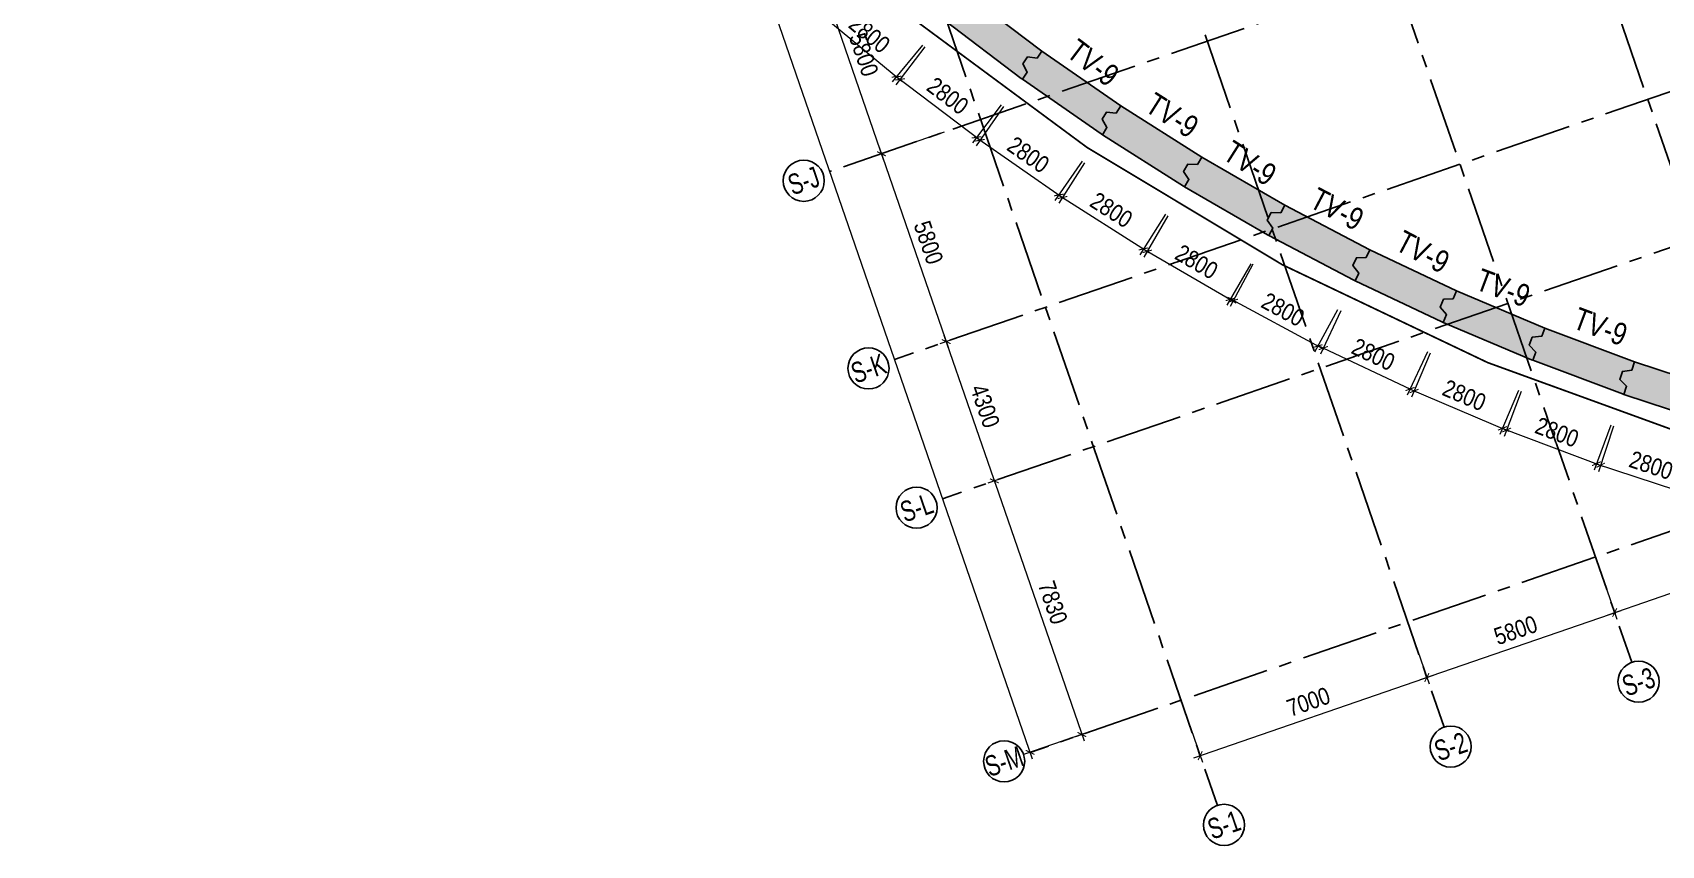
# Model space of a CAD drawing. Header units: millimetres. Extents: x -1534340 to 1713810, y -1348191 to 1114081.
# Drawn here: x 634975 to 682521, y -189907 to -166186 of the extents above; entities that cross this region are included whole.
import ezdxf
from ezdxf.enums import TextEntityAlignment as Align

# ---------------------------------------------------------------- set-up
doc = ezdxf.new("R2010")
doc.units = ezdxf.units.MM
doc.header["$LTSCALE"] = 100
doc.header["$PDMODE"] = 32
doc.header["$PDSIZE"] = 2.5
for name, pattern in [('CENTER2', [1.125, 0.75, -0.125, 0.125, -0.125]), ('DASHDOT', [1, 0.5, -0.25, 0, -0.25]), ('DASHED', [4.5, 3, -1.5])]:
    doc.linetypes.add(name, pattern=pattern)
for name, color, linetype in [('ccu11-Dim', 8, 'Continuous'), ('ccu11-Khuat', 9, 'DASHED'), ('ccu12-Hatch', 250, 'Continuous'), ('ccu12-Truc', 13, 'CENTER2'), ('KT-Dim', 8, 'Continuous'), ('Xref_ST_MBDV Cot vach 30.7.2022$0$Xref_ST_MBDV Cot vach 30.7.2022|Xref_ST_MBDV Cot vach 30.7.2022|Xref_ST_MBDV Cot vach 30.7.2022|Xref_ST_MBDV Cot vach 30.7.2022|A-CORE-OTLN', 2, 'Continuous'), ('Xref_ST_MBDV Cot vach 30.7.2022$0$Xref_ST_MBDV Cot vach 30.7.2022|Xref_ST_MBDV Cot vach 30.7.2022|Xref_ST_MBDV Cot vach 30.7.2022|Xref_ST_MBDV Cot vach 30.7.2022|ccu12-Thay', 7, 'Continuous'), ('Xref_ST_MBDV Cot vach 30.7.2022|Xref_ST_MBDV Cot vach 30.7.2022|Xref_ST_MBDV Cot vach 30.7.2022|Xref_ST_MBDV Cot vach 30.7.2022|A-GRID-SYM', 50, 'Continuous')]:
    doc.layers.add(name, color=color, linetype=linetype)
doc.layers.add('ccu12-Tencaukien', color=9, linetype='Continuous', lineweight=15)
doc.styles.add('Arial', font='arial.ttf', dxfattribs={"width": 0.7})
doc.styles.add('Arial Narrow', font='ARIALN.TTF')
doc.styles.add('HBA-Text', font='GOTHIC.TTF')
doc.dimstyles.new('ccu12-200', dxfattribs={"dimscale": 200, "dimtxt": 2.5, "dimasz": 1, "dimexe": 1, "dimexo": 2, "dimgap": 1, "dimtad": 1, "dimdec": 0, "dimrnd": 5, "dimdsep": 46, "dimtxsty": 'Arial Narrow', "dimblk": 'ARCHTICK', "dimcen": -1, "dimdle": 1, "dimclrd": 256, "dimclre": 256, "dimclrt": 3, "dimadec": 0, "dimazin": 2, "dimtfac": 0.1, "dimtdec": 0, "dimtmove": 0, "dimatfit": 1, "dimldrblk": 'ARCHTICK', "dimfxl": 1, "dimtvp": 0.833333, "dimtolj": 1, "dimtzin": 12, "dimarcsym": 0})

# ---------------------------------------------------------------- blocks, each defined once
blk = doc.blocks.new('_ARCHTICK')
at = {"color": 0, "linetype": 'ByBlock', "const_width": 0.15}
blk.add_lwpolyline([(-0.5, -0.5), (0.5, 0.5)], dxfattribs=at)
blk = doc.blocks.new('*D3501')
at = {"layer": 'ccu11-Dim', "lineweight": -2, "ltscale": 0.5, "transparency": 16777216}
for p, q in [((-95537, 12778), (-96335, 11630)), ((-96385, 11908), (-93757, 10082)), ((-93237, 11180), (-94035, 10032))]:
    blk.add_line(p, q, dxfattribs=at)
at = {"layer": 'Defpoints', "color": 0, "ltscale": 0.5, "transparency": 16777216}
for p in [(-95309, 13107), (-93009, 11509), (-93921, 10196)]:
    blk.add_point(p, dxfattribs=at)
at = {"layer": 'ccu11-Dim', "lineweight": -2, "ltscale": 0.5, "transparency": 16777216, "xscale": 200, "yscale": 200, "zscale": 200}
for p, rotation in [((-96221, 11794), 145.2114768991911), ((-93921, 10196), 325.2114768991911)]:
    blk.add_blockref('_ARCHTICK', p, dxfattribs=dict(at, rotation=rotation))
at = {"layer": 'ccu11-Dim', "color": 3, "ltscale": 0.5, "transparency": 16777216, "insert": (-94811, 11369), "char_height": 500, "attachment_point": 5, "rotation": 325.2115, "style": 'Arial Narrow', "bg_fill": 3, "box_fill_scale": 1.1, "bg_fill_color": 256, "bg_fill_true_color": 13158600, "bg_fill_transparency": 0}
blk.add_mtext('\\A1;2800', dxfattribs=at)
blk = doc.blocks.new('*D3502')
at = {"layer": 'ccu11-Dim', "lineweight": -2, "ltscale": 0.5, "transparency": 16777216}
for p, q in [((-97834, 14518), (-98673, 13411)), ((-98712, 13691), (-96161, 11758)), ((-95603, 12827), (-96442, 11720))]:
    blk.add_line(p, q, dxfattribs=at)
at = {"layer": 'Defpoints', "color": 0, "ltscale": 0.5, "transparency": 16777216}
for p in [(-97592, 14837), (-95361, 13145), (-96321, 11879)]:
    blk.add_point(p, dxfattribs=at)
at = {"layer": 'ccu11-Dim', "lineweight": -2, "ltscale": 0.5, "transparency": 16777216, "xscale": 200, "yscale": 200, "zscale": 200}
for p, rotation in [((-98552, 13571), 142.8389913235544), ((-96321, 11879), 322.8389913235544)]:
    blk.add_blockref('_ARCHTICK', p, dxfattribs=dict(at, rotation=rotation))
at = {"layer": 'ccu11-Dim', "color": 3, "ltscale": 0.5, "transparency": 16777216, "insert": (-97161, 13088), "char_height": 500, "attachment_point": 5, "rotation": 322.839, "style": 'Arial Narrow', "bg_fill": 3, "box_fill_scale": 1.1, "bg_fill_color": 256, "bg_fill_true_color": 13158600, "bg_fill_transparency": 0}
blk.add_mtext('\\A1;2800', dxfattribs=at)
blk = doc.blocks.new('*D3503')
at = {"layer": 'ccu11-Dim', "lineweight": -2, "ltscale": 0.5, "transparency": 16777216}
for p, q in [((-100057, 16351), (-100944, 15277)), ((-100971, 15559), (-98503, 13522)), ((-97898, 14569), (-98784, 13495))]:
    blk.add_line(p, q, dxfattribs=at)
at = {"layer": 'Defpoints', "color": 0, "ltscale": 0.5, "transparency": 16777216}
for p in [(-99803, 16660), (-97643, 14877), (-98657, 13649)]:
    blk.add_point(p, dxfattribs=at)
at = {"layer": 'ccu11-Dim', "lineweight": -2, "ltscale": 0.5, "transparency": 16777216, "xscale": 200, "yscale": 200, "zscale": 200}
for p, rotation in [((-100816, 15432), 140.4665265179107), ((-98657, 13649), 320.4665265179107)]:
    blk.add_blockref('_ARCHTICK', p, dxfattribs=dict(at, rotation=rotation))
at = {"layer": 'ccu11-Dim', "color": 3, "ltscale": 0.5, "transparency": 16777216, "insert": (-99447, 14892), "char_height": 500, "attachment_point": 5, "rotation": 320.4665, "style": 'Arial Narrow', "bg_fill": 3, "box_fill_scale": 1.1, "bg_fill_color": 256, "bg_fill_true_color": 13158600, "bg_fill_transparency": 0}
blk.add_mtext('\\A1;2800', dxfattribs=at)
blk = doc.blocks.new('*D3504')
at = {"layer": 'ccu11-Dim', "lineweight": -2, "ltscale": 0.5, "transparency": 16777216}
for p, q in [((-93170, 11135), (-93920, 9954)), ((-93981, 10230), (-91280, 8515)), ((-90806, 9634), (-91556, 8453))]:
    blk.add_line(p, q, dxfattribs=at)
at = {"layer": 'Defpoints', "color": 0, "ltscale": 0.5, "transparency": 16777216}
for p in [(-92955, 11472), (-90592, 9971), (-91449, 8622)]:
    blk.add_point(p, dxfattribs=at)
at = {"layer": 'ccu11-Dim', "lineweight": -2, "ltscale": 0.5, "transparency": 16777216, "xscale": 200, "yscale": 200, "zscale": 200}
for p, rotation in [((-93812, 10123), 147.5839824269375), ((-91449, 8622), 327.5839824269376)]:
    blk.add_blockref('_ARCHTICK', p, dxfattribs=dict(at, rotation=rotation))
at = {"layer": 'ccu11-Dim', "color": 3, "ltscale": 0.5, "transparency": 16777216, "insert": (-92386, 9757), "char_height": 500, "attachment_point": 5, "rotation": 327.584, "style": 'Arial Narrow', "bg_fill": 3, "box_fill_scale": 1.1, "bg_fill_color": 256, "bg_fill_true_color": 13158600, "bg_fill_transparency": 0}
blk.add_mtext('\\A1;2800', dxfattribs=at)
blk = doc.blocks.new('*D3505')
at = {"layer": 'ccu11-Dim', "lineweight": -2, "ltscale": 0.5, "transparency": 16777216}
for p, q in [((-90736, 9592), (-91438, 8379)), ((-91511, 8652), (-88740, 7050)), ((-88312, 8190), (-89014, 6977))]:
    blk.add_line(p, q, dxfattribs=at)
at = {"layer": 'Defpoints', "color": 0, "ltscale": 0.5, "transparency": 16777216}
for p in [(-90536, 9938), (-88112, 8537), (-88914, 7150)]:
    blk.add_point(p, dxfattribs=at)
at = {"layer": 'ccu11-Dim', "lineweight": -2, "ltscale": 0.5, "transparency": 16777216, "xscale": 200, "yscale": 200, "zscale": 200}
for p, rotation in [((-91337, 8552), 149.9565070912838), ((-88914, 7150), 329.9565070912839)]:
    blk.add_blockref('_ARCHTICK', p, dxfattribs=dict(at, rotation=rotation))
at = {"layer": 'ccu11-Dim', "color": 3, "ltscale": 0.5, "transparency": 16777216, "insert": (-89898, 8245), "char_height": 500, "attachment_point": 5, "rotation": 329.9565, "style": 'Arial Narrow', "bg_fill": 3, "box_fill_scale": 1.1, "bg_fill_color": 256, "bg_fill_true_color": 13158600, "bg_fill_transparency": 0}
blk.add_mtext('\\A1;2800', dxfattribs=at)
blk = doc.blocks.new('*D3506')
at = {"layer": 'ccu11-Dim', "lineweight": -2, "ltscale": 0.5, "transparency": 16777216}
for p, q in [((-88253, 8176), (-88919, 6940)), ((-89000, 7211), (-86184, 5693)), ((-85788, 6848), (-86455, 5612))]:
    blk.add_line(p, q, dxfattribs=at)
at = {"layer": 'Defpoints', "color": 0, "ltscale": 0.5, "transparency": 16777216}
for p in [(-88063, 8529), (-85599, 7200), (-86360, 5788)]:
    blk.add_point(p, dxfattribs=at)
at = {"layer": 'ccu11-Dim', "lineweight": -2, "ltscale": 0.5, "transparency": 16777216, "xscale": 200, "yscale": 200, "zscale": 200}
for p, rotation in [((-88824, 7116), 151.6660121254027), ((-86360, 5788), 331.6660121254027)]:
    blk.add_blockref('_ARCHTICK', p, dxfattribs=dict(at, rotation=rotation))
at = {"layer": 'ccu11-Dim', "color": 3, "ltscale": 0.5, "transparency": 16777216, "insert": (-87376, 6853), "char_height": 500, "attachment_point": 5, "rotation": 331.666, "style": 'Arial Narrow', "bg_fill": 3, "box_fill_scale": 1.1, "bg_fill_color": 256, "bg_fill_true_color": 13158600, "bg_fill_transparency": 0}
blk.add_mtext('\\A1;2800', dxfattribs=at)
blk = doc.blocks.new('*D3507')
at = {"layer": 'ccu11-Dim', "lineweight": -2, "ltscale": 0.5, "transparency": 16777216}
for p, q in [((-85688, 6813), (-86286, 5548)), ((-86382, 5815), (-83488, 4447)), ((-83157, 5617), (-83755, 4352))]:
    blk.add_line(p, q, dxfattribs=at)
at = {"layer": 'Defpoints', "color": 0, "ltscale": 0.5, "transparency": 16777216}
for p in [(-85517, 7175), (-82986, 5978), (-83669, 4533)]:
    blk.add_point(p, dxfattribs=at)
at = {"layer": 'ccu11-Dim', "lineweight": -2, "ltscale": 0.5, "transparency": 16777216, "xscale": 200, "yscale": 200, "zscale": 200}
for p, rotation in [((-86201, 5729), 154.701610531679), ((-83669, 4533), 334.701610531679)]:
    blk.add_blockref('_ARCHTICK', p, dxfattribs=dict(at, rotation=rotation))
at = {"layer": 'ccu11-Dim', "color": 3, "ltscale": 0.5, "transparency": 16777216, "insert": (-84740, 5542), "char_height": 500, "attachment_point": 5, "rotation": 334.7016, "style": 'Arial Narrow', "bg_fill": 3, "box_fill_scale": 1.1, "bg_fill_color": 256, "bg_fill_true_color": 13158600, "bg_fill_transparency": 0}
blk.add_mtext('\\A1;2800', dxfattribs=at)
blk = doc.blocks.new('*D3508')
at = {"layer": 'ccu11-Dim', "lineweight": -2, "ltscale": 0.5, "transparency": 16777216}
for p, q in [((-83083, 5582), (-83628, 4292)), ((-83735, 4554), (-80787, 3308)), ((-80504, 4492), (-81049, 3202))]:
    blk.add_line(p, q, dxfattribs=at)
at = {"layer": 'Defpoints', "color": 0, "ltscale": 0.5, "transparency": 16777216}
for p in [(-82927, 5951), (-80348, 4860), (-80972, 3386)]:
    blk.add_point(p, dxfattribs=at)
at = {"layer": 'ccu11-Dim', "lineweight": -2, "ltscale": 0.5, "transparency": 16777216, "xscale": 200, "yscale": 200, "zscale": 200}
for p, rotation in [((-83550, 4476), 157.0741876584985), ((-80972, 3386), 337.0741876584984)]:
    blk.add_blockref('_ARCHTICK', p, dxfattribs=dict(at, rotation=rotation))
at = {"layer": 'ccu11-Dim', "color": 3, "ltscale": 0.5, "transparency": 16777216, "insert": (-82084, 4350), "char_height": 500, "attachment_point": 5, "rotation": 337.0742, "style": 'Arial Narrow', "bg_fill": 3, "box_fill_scale": 1.1, "bg_fill_color": 256, "bg_fill_true_color": 13158600, "bg_fill_transparency": 0}
blk.add_mtext('\\A1;2800', dxfattribs=at)
blk = doc.blocks.new('*D3509')
at = {"layer": 'ccu11-Dim', "lineweight": -2, "ltscale": 0.5, "transparency": 16777216}
for p, q in [((-80428, 4461), (-80920, 3149)), ((-81037, 3407), (-78041, 2283)), ((-77807, 3478), (-78298, 2166))]:
    blk.add_line(p, q, dxfattribs=at)
at = {"layer": 'Defpoints', "color": 0, "ltscale": 0.5, "transparency": 16777216}
for p in [(-80288, 4835), (-77666, 3852), (-78228, 2354)]:
    blk.add_point(p, dxfattribs=at)
at = {"layer": 'ccu11-Dim', "lineweight": -2, "ltscale": 0.5, "transparency": 16777216, "xscale": 200, "yscale": 200, "zscale": 200}
for p, rotation in [((-80850, 3337), 159.4467806318305), ((-78228, 2354), 339.4467806318305)]:
    blk.add_blockref('_ARCHTICK', p, dxfattribs=dict(at, rotation=rotation))
at = {"layer": 'ccu11-Dim', "color": 3, "ltscale": 0.5, "transparency": 16777216, "insert": (-79379, 3271), "char_height": 500, "attachment_point": 5, "rotation": 339.4468, "style": 'Arial Narrow', "bg_fill": 3, "box_fill_scale": 1.1, "bg_fill_color": 256, "bg_fill_true_color": 13158600, "bg_fill_transparency": 0}
blk.add_mtext('\\A1;2800', dxfattribs=at)
blk = doc.blocks.new('*D3510')
at = {"layer": 'ccu11-Dim', "lineweight": -2, "ltscale": 0.5, "transparency": 16777216}
for p, q in [((-77730, 3450), (-78166, 2121)), ((-75069, 2576), (-75506, 1247)), ((-78294, 2373), (-75253, 1375))]:
    blk.add_line(p, q, dxfattribs=at)
at = {"layer": 'Defpoints', "color": 0, "ltscale": 0.5, "transparency": 16777216}
for p in [(-77605, 3830), (-74945, 2956), (-75443, 1437)]:
    blk.add_point(p, dxfattribs=at)
at = {"layer": 'ccu11-Dim', "lineweight": -2, "ltscale": 0.5, "transparency": 16777216, "xscale": 200, "yscale": 200, "zscale": 200}
for p, rotation in [((-78104, 2311), 161.8193886126714), ((-75443, 1437), 341.8193886126713)]:
    blk.add_blockref('_ARCHTICK', p, dxfattribs=dict(at, rotation=rotation))
at = {"layer": 'ccu11-Dim', "color": 3, "ltscale": 0.5, "transparency": 16777216, "insert": (-76631, 2307), "char_height": 500, "attachment_point": 5, "rotation": 341.8194, "style": 'Arial Narrow', "bg_fill": 3, "box_fill_scale": 1.1, "bg_fill_color": 256, "bg_fill_true_color": 13158600, "bg_fill_transparency": 0}
blk.add_mtext('\\A1;2800', dxfattribs=at)
blk = doc.blocks.new('GRID-SYM-flat-90')
at = {"layer": 'Xref_ST_MBDV Cot vach 30.7.2022|Xref_ST_MBDV Cot vach 30.7.2022|Xref_ST_MBDV Cot vach 30.7.2022|Xref_ST_MBDV Cot vach 30.7.2022|A-GRID-SYM'}
blk.add_circle((0, 0, 0), 900, dxfattribs=at)
at = {"layer": 'Xref_ST_MBDV Cot vach 30.7.2022|Xref_ST_MBDV Cot vach 30.7.2022|Xref_ST_MBDV Cot vach 30.7.2022|Xref_ST_MBDV Cot vach 30.7.2022|A-GRID-SYM', "style": 'HBA-Text'}
blk.add_attdef('GRID', text='', height=900, rotation=19.04714, dxfattribs=at).set_placement((0, 0, 0), align=Align.MIDDLE_CENTER)
blk = doc.blocks.new('GRID-SYM-flat-91')
at = {"layer": 'Xref_ST_MBDV Cot vach 30.7.2022|Xref_ST_MBDV Cot vach 30.7.2022|Xref_ST_MBDV Cot vach 30.7.2022|Xref_ST_MBDV Cot vach 30.7.2022|A-GRID-SYM'}
blk.add_circle((0, 0, 0), 900, dxfattribs=at)
at = {"layer": 'Xref_ST_MBDV Cot vach 30.7.2022|Xref_ST_MBDV Cot vach 30.7.2022|Xref_ST_MBDV Cot vach 30.7.2022|Xref_ST_MBDV Cot vach 30.7.2022|A-GRID-SYM', "style": 'HBA-Text'}
blk.add_attdef('GRID', text='', height=900, rotation=19.04714, dxfattribs=at).set_placement((0, 0, 0), align=Align.MIDDLE_CENTER)
blk = doc.blocks.new('GRID-SYM-flat-104')
at = {"layer": 'Xref_ST_MBDV Cot vach 30.7.2022|Xref_ST_MBDV Cot vach 30.7.2022|Xref_ST_MBDV Cot vach 30.7.2022|Xref_ST_MBDV Cot vach 30.7.2022|A-GRID-SYM'}
blk.add_circle((0, 0, 0), 900, dxfattribs=at)
at = {"layer": 'Xref_ST_MBDV Cot vach 30.7.2022|Xref_ST_MBDV Cot vach 30.7.2022|Xref_ST_MBDV Cot vach 30.7.2022|Xref_ST_MBDV Cot vach 30.7.2022|A-GRID-SYM', "style": 'HBA-Text'}
blk.add_attdef('GRID', text='', height=900, rotation=19.04714, dxfattribs=at).set_placement((0, 0, 0), align=Align.MIDDLE_CENTER)
blk = doc.blocks.new('*D1108')
at = {"layer": 'Defpoints', "color": 0, "transparency": 16777216}
for p in [(316470, -81582, 0), (318361, -87065, 0), (316152, -87827)]:
    blk.add_point(p, dxfattribs=at)
at = {"layer": 'KT-Dim', "lineweight": -2, "transparency": 16777216}
for p, q in [((316092, -81712), (314070, -82410)), ((314194, -82156), (316217, -88016)), ((317983, -87195), (315963, -87893))]:
    blk.add_line(p, q, dxfattribs=at)
at = {"layer": 'KT-Dim', "lineweight": -2, "transparency": 16777216, "xscale": 200, "yscale": 200, "zscale": 200}
for p, rotation in [((314259, -82345), 109.0471379636341), ((316152, -87827), 289.0471379636341)]:
    blk.add_blockref('_ARCHTICK', p, dxfattribs=dict(at, rotation=rotation))
at = {"layer": 'KT-Dim', "color": 3, "transparency": 16777216, "insert": (315636, -84937), "char_height": 500, "attachment_point": 5, "rotation": 289.0471, "style": 'Arial Narrow'}
blk.add_mtext('\\A1;5800', dxfattribs=at)
blk = doc.blocks.new('*D1109')
at = {"layer": 'Defpoints', "color": 0, "transparency": 16777216}
for p in [(306861, -58345, 0), (323836, -104143), (320491, -105298)]:
    blk.add_point(p, dxfattribs=at)
at = {"layer": 'KT-Dim', "lineweight": -2, "transparency": 16777216}
for p, q in [((306483, -58476), (304366, -59206)), ((304490, -58952), (320556, -105487)), ((323458, -104273), (320302, -105363))]:
    blk.add_line(p, q, dxfattribs=at)
at = {"layer": 'KT-Dim', "lineweight": -2, "transparency": 16777216, "xscale": 200, "yscale": 200, "zscale": 200}
for p, rotation in [((304555, -59141), 109.0471379636341), ((320491, -105298), 289.0471379636341)]:
    blk.add_blockref('_ARCHTICK', p, dxfattribs=dict(at, rotation=rotation))
at = {"layer": 'KT-Dim', "color": 3, "transparency": 16777216, "insert": (312954, -82071), "char_height": 500, "attachment_point": 5, "rotation": 289.0471, "style": 'Arial Narrow'}
blk.add_mtext('\\A1;48830', dxfattribs=at)
blk = doc.blocks.new('*D1110')
at = {"layer": 'Defpoints', "color": 0, "transparency": 16777216}
for p in [(318361, -87065, 0), (320256, -92546, 0), (318043, -93310)]:
    blk.add_point(p, dxfattribs=at)
at = {"layer": 'KT-Dim', "lineweight": -2, "transparency": 16777216}
for p, q in [((317983, -87195), (315961, -87893)), ((316085, -87639), (318108, -93500)), ((319877, -92677), (317854, -93376))]:
    blk.add_line(p, q, dxfattribs=at)
at = {"layer": 'KT-Dim', "lineweight": -2, "transparency": 16777216, "xscale": 200, "yscale": 200, "zscale": 200}
for p, rotation in [((316150, -87828), 109.0471379636341), ((318043, -93310), 289.0471379636341)]:
    blk.add_blockref('_ARCHTICK', p, dxfattribs=dict(at, rotation=rotation))
at = {"layer": 'KT-Dim', "color": 3, "transparency": 16777216, "insert": (317527, -90421), "char_height": 500, "attachment_point": 5, "rotation": 289.0471, "style": 'Arial Narrow'}
blk.add_mtext('\\A1;5800', dxfattribs=at)
blk = doc.blocks.new('*D1111')
at = {"layer": 'Defpoints', "color": 0, "transparency": 16777216}
for p in [(320256, -92546, 0), (321659, -96611, 0), (319448, -97374)]:
    blk.add_point(p, dxfattribs=at)
at = {"layer": 'KT-Dim', "lineweight": -2, "transparency": 16777216}
for p, q in [((319877, -92677), (317856, -93375)), ((317979, -93121), (319513, -97563)), ((321281, -96742), (319259, -97440))]:
    blk.add_line(p, q, dxfattribs=at)
at = {"layer": 'KT-Dim', "lineweight": -2, "transparency": 16777216, "xscale": 200, "yscale": 200, "zscale": 200}
for p, rotation in [((318045, -93310), 109.0471379636341), ((319448, -97374), 289.0471379636341)]:
    blk.add_blockref('_ARCHTICK', p, dxfattribs=dict(at, rotation=rotation))
at = {"layer": 'KT-Dim', "color": 3, "transparency": 16777216, "insert": (319177, -95193), "char_height": 500, "attachment_point": 5, "rotation": 289.0471, "style": 'Arial Narrow'}
blk.add_mtext('\\A1;4300', dxfattribs=at)
blk = doc.blocks.new('*D1112')
at = {"layer": 'Defpoints', "color": 0, "transparency": 16777216}
for p in [(321659, -96611, 0), (324214, -104012, 0), (322003, -104776)]:
    blk.add_point(p, dxfattribs=at)
at = {"layer": 'KT-Dim', "lineweight": -2, "transparency": 16777216}
for p, q in [((321281, -96742), (319259, -97440)), ((319383, -97185), (322069, -104965)), ((323836, -104143), (321814, -104841))]:
    blk.add_line(p, q, dxfattribs=at)
at = {"layer": 'KT-Dim', "lineweight": -2, "transparency": 16777216, "xscale": 200, "yscale": 200, "zscale": 200}
for p, rotation in [((319448, -97374), 109.0471379636341), ((322003, -104776), 289.0471379636341)]:
    blk.add_blockref('_ARCHTICK', p, dxfattribs=dict(at, rotation=rotation))
at = {"layer": 'KT-Dim', "color": 3, "transparency": 16777216, "insert": (321156, -100926), "char_height": 500, "attachment_point": 5, "rotation": 289.0471, "style": 'Arial Narrow'}
blk.add_mtext('\\A1;7830', dxfattribs=at)
blk = doc.blocks.new('GRID-SYM-flat-103')
at = {"layer": 'Xref_ST_MBDV Cot vach 30.7.2022|Xref_ST_MBDV Cot vach 30.7.2022|Xref_ST_MBDV Cot vach 30.7.2022|Xref_ST_MBDV Cot vach 30.7.2022|A-GRID-SYM'}
blk.add_circle((0, 0, 0), 900, dxfattribs=at)
at = {"layer": 'Xref_ST_MBDV Cot vach 30.7.2022|Xref_ST_MBDV Cot vach 30.7.2022|Xref_ST_MBDV Cot vach 30.7.2022|Xref_ST_MBDV Cot vach 30.7.2022|A-GRID-SYM', "style": 'HBA-Text'}
blk.add_attdef('GRID', text='', height=900, rotation=19.04714, dxfattribs=at).set_placement((0, 0, 0), align=Align.MIDDLE_CENTER)
blk = doc.blocks.new('*D1148')
at = {"layer": 'Defpoints', "color": 0, "transparency": 16777216}
for p in [(331515, -101492), (332074, -103111), (324898, -103776)]:
    blk.add_point(p, dxfattribs=at)
at = {"layer": 'KT-Dim', "lineweight": -2, "transparency": 16777216}
for p, q in [((331645, -101870), (332139, -103300)), ((325268, -105460), (332263, -103045)), ((325029, -104154), (325522, -105584))]:
    blk.add_line(p, q, dxfattribs=at)
at = {"layer": 'KT-Dim', "lineweight": -2, "transparency": 16777216, "xscale": 200, "yscale": 200, "zscale": 200}
for p, rotation in [((332074, -103111), 19.04713796363416), ((325457, -105395), 199.0471379636342)]:
    blk.add_blockref('_ARCHTICK', p, dxfattribs=dict(at, rotation=rotation))
at = {"layer": 'KT-Dim', "color": 3, "transparency": 16777216, "insert": (328617, -103823), "char_height": 500, "attachment_point": 5, "rotation": 19.0471, "style": 'Arial Narrow'}
blk.add_mtext('\\A1;7000', dxfattribs=at)
blk = doc.blocks.new('*D1149')
at = {"layer": 'Defpoints', "color": 0, "transparency": 16777216}
for p in [(336997, -99599), (337556, -101218), (331515, -101492)]:
    blk.add_point(p, dxfattribs=at)
at = {"layer": 'KT-Dim', "lineweight": -2, "transparency": 16777216}
for p, q in [((337128, -99977), (337621, -101407)), ((331885, -103176), (337745, -101153)), ((331645, -101870), (332139, -103300))]:
    blk.add_line(p, q, dxfattribs=at)
at = {"layer": 'KT-Dim', "lineweight": -2, "transparency": 16777216, "xscale": 200, "yscale": 200, "zscale": 200}
for p, rotation in [((337556, -101218), 19.04713796363416), ((332074, -103111), 199.0471379636342)]:
    blk.add_blockref('_ARCHTICK', p, dxfattribs=dict(at, rotation=rotation))
at = {"layer": 'KT-Dim', "color": 3, "transparency": 16777216, "insert": (334666, -101734), "char_height": 500, "attachment_point": 5, "rotation": 19.0471, "style": 'Arial Narrow'}
blk.add_mtext('\\A1;5800', dxfattribs=at)
blk = doc.blocks.new('*D1150')
at = {"layer": 'Defpoints', "color": 0, "transparency": 16777216}
for p in [(342480, -97706), (343039, -99325), (336997, -99599)]:
    blk.add_point(p, dxfattribs=at)
at = {"layer": 'KT-Dim', "lineweight": -2, "transparency": 16777216}
for p, q in [((342610, -98084), (343104, -99514)), ((337367, -101283), (343228, -99260)), ((337128, -99977), (337621, -101407))]:
    blk.add_line(p, q, dxfattribs=at)
at = {"layer": 'KT-Dim', "lineweight": -2, "transparency": 16777216, "xscale": 200, "yscale": 200, "zscale": 200}
for p, rotation in [((343039, -99325), 19.04713796363416), ((337556, -101218), 199.0471379636342)]:
    blk.add_blockref('_ARCHTICK', p, dxfattribs=dict(at, rotation=rotation))
at = {"layer": 'KT-Dim', "color": 3, "transparency": 16777216, "insert": (340149, -99841), "char_height": 500, "attachment_point": 5, "rotation": 19.0471, "style": 'Arial Narrow'}
blk.add_mtext('\\A1;5800', dxfattribs=at)
blk = doc.blocks.new('Grid-ST-flat-3')
at = {"layer": 'ccu12-Truc', "ltscale": 30}
for p, q in [((324450.3, -45484.5), (343539.5, -100776)), ((318967.8, -47377.3), (338057.1, -102668.8)), ((313485.4, -49270.1), (332574.6, -104561.6)), ((306868.6, -51554.5), (325957.9, -106846)), ((377787.3, -66547.8), (314639.5, -88349.4)), ((368131.1, -76017.5), (316532.3, -93831.9)), ((369534.4, -80082.1), (317935.6, -97896.5)), ((362499.4, -90794.4), (320490.9, -105297.8))]:
    blk.add_line(p, q, dxfattribs=at)
at = {"layer": 'KT-Dim'}
ref = blk.add_blockref('GRID-SYM-flat-91', (313885.7, -88617.3, 0), dxfattribs=dict(at, xscale=0.6666666666666666, yscale=0.6666666666666666, zscale=0.6666666666666666))
ref.add_attrib('GRID', 'S-J', dxfattribs={"layer": 'Xref_ST_MBDV Cot vach 30.7.2022|Xref_ST_MBDV Cot vach 30.7.2022|Xref_ST_MBDV Cot vach 30.7.2022|Xref_ST_MBDV Cot vach 30.7.2022|A-GRID-SYM', "height": 600, "rotation": 19, "style": 'HBA-Text', "width": 0.75}).set_placement((313885.7, -88617.3, 0), align=Align.MIDDLE_CENTER)
ref = blk.add_blockref('GRID-SYM-flat-90', (315776.1, -94093, 0), dxfattribs=dict(at, xscale=0.6666666666666666, yscale=0.6666666666666666, zscale=0.6666666666666666))
ref.add_attrib('GRID', 'S-K', dxfattribs={"layer": 'Xref_ST_MBDV Cot vach 30.7.2022|Xref_ST_MBDV Cot vach 30.7.2022|Xref_ST_MBDV Cot vach 30.7.2022|Xref_ST_MBDV Cot vach 30.7.2022|A-GRID-SYM', "height": 600, "rotation": 19, "style": 'HBA-Text', "width": 0.75}).set_placement((315776.1, -94093, 0), align=Align.MIDDLE_CENTER)
ref = blk.add_blockref('GRID-SYM-flat-104', (317179.4, -98157.6, 0), dxfattribs=dict(at, xscale=0.6666666666666666, yscale=0.6666666666666666, zscale=0.6666666666666666))
ref.add_attrib('GRID', 'S-L', dxfattribs={"layer": 'Xref_ST_MBDV Cot vach 30.7.2022|Xref_ST_MBDV Cot vach 30.7.2022|Xref_ST_MBDV Cot vach 30.7.2022|Xref_ST_MBDV Cot vach 30.7.2022|A-GRID-SYM', "height": 600, "rotation": 19, "style": 'HBA-Text', "width": 0.75}).set_placement((317179.4, -98157.6, 0), align=Align.MIDDLE_CENTER)
ref = blk.add_blockref('GRID-SYM-flat-103', (338252.9, -103235.9, 0), dxfattribs=dict(at, xscale=0.6666666666666666, yscale=0.6666666666666666, zscale=0.6666666666666666))
ref.add_attrib('GRID', 'S-3', dxfattribs={"layer": 'Xref_ST_MBDV Cot vach 30.7.2022|Xref_ST_MBDV Cot vach 30.7.2022|Xref_ST_MBDV Cot vach 30.7.2022|Xref_ST_MBDV Cot vach 30.7.2022|A-GRID-SYM', "height": 600, "rotation": 19, "style": 'HBA-Text', "width": 0.75}).set_placement((338252.9, -103235.9, 0), align=Align.MIDDLE_CENTER)
ref = blk.add_blockref('GRID-SYM-flat-103', (332770.4, -105128.7, 0), dxfattribs=dict(at, xscale=0.6666666666666666, yscale=0.6666666666666666, zscale=0.6666666666666666))
ref.add_attrib('GRID', 'S-2', dxfattribs={"layer": 'Xref_ST_MBDV Cot vach 30.7.2022|Xref_ST_MBDV Cot vach 30.7.2022|Xref_ST_MBDV Cot vach 30.7.2022|Xref_ST_MBDV Cot vach 30.7.2022|A-GRID-SYM', "height": 600, "rotation": 19.04714, "style": 'HBA-Text', "width": 0.75}).set_placement((332770.4, -105128.7, 0), align=Align.MIDDLE_CENTER)
ref = blk.add_blockref('GRID-SYM-flat-104', (319734.7, -105558.9, 0), dxfattribs=dict(at, xscale=0.6666666666666666, yscale=0.6666666666666666, zscale=0.6666666666666666))
ref.add_attrib('GRID', 'S-M', dxfattribs={"layer": 'Xref_ST_MBDV Cot vach 30.7.2022|Xref_ST_MBDV Cot vach 30.7.2022|Xref_ST_MBDV Cot vach 30.7.2022|Xref_ST_MBDV Cot vach 30.7.2022|A-GRID-SYM', "height": 600, "rotation": 19, "style": 'HBA-Text', "width": 0.75}).set_placement((319734.7, -105558.9, 0), align=Align.MIDDLE_CENTER)
ref = blk.add_blockref('GRID-SYM-flat-103', (326153.7, -107413.2, 0), dxfattribs=dict(at, xscale=0.6666666666666666, yscale=0.6666666666666666, zscale=0.6666666666666666))
ref.add_attrib('GRID', 'S-1', dxfattribs={"layer": 'Xref_ST_MBDV Cot vach 30.7.2022|Xref_ST_MBDV Cot vach 30.7.2022|Xref_ST_MBDV Cot vach 30.7.2022|Xref_ST_MBDV Cot vach 30.7.2022|A-GRID-SYM', "height": 600, "rotation": 19, "style": 'HBA-Text', "width": 0.75}).set_placement((326153.7, -107413.2, 0), align=Align.MIDDLE_CENTER)
for base, p1, p2, angle, picture, middle in [((320490.9, -105297.8, 0), (306860.8, -58345.3), (323836, -104142.9, 0), 109.04714, '*D1109', (312953.5, -82070.9, 0)), ((316151.9, -87827.3, 0), (316469.9, -81581.6), (318360.7, -87064.7), 109.04714, '*D1108', (315635.9, -84937.5, 0)), ((318042.7, -93310.5, 0), (318360.7, -87064.7), (320255.6, -92546.5), 109.04714, '*D1110', (317526.7, -90420.6, 0)), ((319448, -97374.3, 0), (320255.6, -92546.5), (321658.8, -96611), 109.04714, '*D1111', (319176.8, -95193.5, 0)), ((322003.3, -104775.6, 0), (321658.8, -96611), (324214.1, -104012.4), 109.04714, '*D1112', (321156, -100926.4, 0)), ((343038.6, -99325.1), (336997.3, -99599), (342479.7, -97706.2), 19.04714, '*D1150', (340148.8, -99841.1)), ((337556.2, -101217.9), (331514.8, -101491.8), (336997.3, -99599), 19.04714, '*D1149', (334666.4, -101733.9)), ((332073.7, -103110.7), (324898.1, -103776.2), (331514.8, -101491.8), 19.04714, '*D1148', (328616.8, -103822.6))]:
    dim = blk.add_linear_dim(base=base, p1=p1, p2=p2, angle=angle, dimstyle='ccu12-200', dxfattribs=at)
    dim.commit()
    dim.dimension.update_dxf_attribs({"geometry": picture, "text_midpoint": middle})
blk = doc.blocks.new('220830_DWall Plan')
at = {"layer": 'Xref_ST_MBDV Cot vach 30.7.2022$0$Xref_ST_MBDV Cot vach 30.7.2022|Xref_ST_MBDV Cot vach 30.7.2022|Xref_ST_MBDV Cot vach 30.7.2022|Xref_ST_MBDV Cot vach 30.7.2022|ccu12-Thay', "ltscale": 10}
for points in [[(-94982.8, 13575.8), (-94840.3, 13781), (-94974.3, 14026.4), (-94831.6, 14231.9), (-94554.8, 14191.9), (-94412.2, 14397.1)], [(-92648.8, 11955.3), (-92514.8, 12166.2), (-92659, 12405.9), (-92524.9, 12617.1), (-92246.6, 12588.6), (-92112.7, 12799.5)], [(-90249.7, 10432.9), (-90124.6, 10649.2), (-90278.5, 10882.7), (-90153.3, 11099.3), (-89874.1, 11082.3), (-89749, 11298.5)], [(-87789.6, 9011.1), (-87673.6, 9232.3), (-87837, 9459.3), (-87720.9, 9680.8), (-87441.2, 9675.4), (-87325.2, 9896.7)], [(-85272.8, 7692.3), (-85166, 7918.2), (-85338.7, 8138.2), (-85231.8, 8364.4), (-84952.2, 8370.5), (-84845.4, 8596.4)]]:
    blk.add_lwpolyline(points, dxfattribs=at)
at = {"layer": 'ccu12-Tencaukien', "color": 2, "style": 'Arial', "width": 0.8}
for rotation, p in [(322.83899, (-93113.3, 13795.1)), (327.58398, (-90783.4, 12247.9)), (327.58398, (-88512.4, 10851.2)), (332.32905, (-85949.3, 9498.9)), (332.32905, (-83443.6, 8250.5)), (339.44678, (-81062.1, 7182.2)), (339.44678, (-78224.1, 6051))]:
    blk.add_text('TV-9', height=650, rotation=rotation, dxfattribs=at).set_placement(p, align=Align.CENTER)
at = {"layer": 'ccu11-Dim', "ltscale": 0.5}
dim = blk.add_linear_dim(base=(-93921.3, 10196.2), p1=(-95308.8, 13106.5), p2=(-93009.3, 11509), angle=325.21148, dimstyle='ccu12-200', override={"dimzin": 0, "dimfxl": 150, "dimtfill": 1}, dxfattribs=at)
dim.commit()
dim.dimension.update_dxf_attribs({"geometry": '*D3501', "text_midpoint": (-94811.3, 11368.9)})
for base, p1, p2, angle, picture, middle in [((-96320.7, 11879.2), (-97592.4, 14836.8), (-95361, 13145.4), 322.83899, '*D3502', (-97161.4, 13087.7)), ((-91448.7, 8621.9), (-92955.4, 11472.5), (-90591.7, 9971.5), 327.58398, '*D3504', (-92386.5, 9756.8))]:
    dim = blk.add_linear_dim(base=base, p1=p1, p2=p2, angle=angle, dimstyle='ccu12-200', override={"dimzin": 0, "dimfxl": 150, "dimtfill": 1}, dxfattribs=at)
    dim.commit()
    dim.dimension.update_dxf_attribs({"geometry": picture, "text_midpoint": middle})
for base, p1, p2, angle, picture, middle in [((-98656.8, 13649.2), (-99802.6, 16659.7), (-97643.1, 14877.4), 320.46653, '*D3503', (-99446.7, 14891.5)), ((-88913.6, 7150.4), (-90535.7, 9938.4), (-88111.8, 8536.6), 329.95651, '*D3505', (-89897.5, 8245.4))]:
    dim = blk.add_linear_dim(base=base, p1=p1, p2=p2, angle=angle, dimstyle='ccu12-200', override={"dimzin": 0, "dimfxl": 150, "dimtfill": 1}, dxfattribs=at)
    dim.commit()
    dim.dimension.update_dxf_attribs({"geometry": picture, "text_midpoint": middle})
dim = blk.add_linear_dim(base=(-86359.9, 5787.7), p1=(-88062.9, 8528.5), p2=(-85598.6, 7199.7), angle=331.66601, dimstyle='ccu12-200', override={"dimzin": 0, "dimfxl": 150, "dimtfill": 1}, dxfattribs=at)
dim.commit()
dim.dimension.update_dxf_attribs({"geometry": '*D3506', "text_midpoint": (-87376, 6852.8)})
dim = blk.add_linear_dim(base=(-83669.2, 4532.6), p1=(-85517.4, 7174.8), p2=(-82985.9, 5978.3), angle=334.70161, dimstyle='ccu12-200', override={"dimzin": 0, "dimfxl": 150, "dimtfill": 1}, dxfattribs=at)
dim.commit()
dim.dimension.update_dxf_attribs({"geometry": '*D3507', "text_midpoint": (-84740.4, 5542.5)})
at = {"layer": 'Xref_ST_MBDV Cot vach 30.7.2022$0$Xref_ST_MBDV Cot vach 30.7.2022|Xref_ST_MBDV Cot vach 30.7.2022|Xref_ST_MBDV Cot vach 30.7.2022|Xref_ST_MBDV Cot vach 30.7.2022|ccu12-Thay', "ltscale": 10}
blk.add_lwpolyline([(-82703.5, 6478.9), (-82606.2, 6709), (-82787.9, 6921.6), (-82690.4, 7152), (-82411.3, 7169.8), (-82314, 7399.9)], dxfattribs=at)
at = {"layer": 'ccu11-Dim', "ltscale": 0.5}
dim = blk.add_linear_dim(base=(-80971.6, 3385.8), p1=(-82926.9, 5950.6), p2=(-80348.1, 4859.9), angle=337.07419, dimstyle='ccu12-200', override={"dimzin": 0, "dimfxl": 150, "dimtfill": 1}, dxfattribs=at)
dim.commit()
dim.dimension.update_dxf_attribs({"geometry": '*D3508', "text_midpoint": (-82083.6, 4350.5)})
at = {"layer": 'Xref_ST_MBDV Cot vach 30.7.2022$0$Xref_ST_MBDV Cot vach 30.7.2022|Xref_ST_MBDV Cot vach 30.7.2022|Xref_ST_MBDV Cot vach 30.7.2022|Xref_ST_MBDV Cot vach 30.7.2022|ccu12-Thay', "ltscale": 10}
blk.add_lwpolyline([(-80086.2, 5372.8), (-79998.5, 5606.8), (-80188.8, 5811.7), (-80101, 6045.9), (-79822.9, 6075.2), (-79735.1, 6309.2)], dxfattribs=at)
at = {"layer": 'ccu11-Dim', "ltscale": 0.5}
dim = blk.add_linear_dim(base=(-78227.9, 2353.6), p1=(-80287.8, 4835.1), p2=(-77666.1, 3852.1), angle=339.44678, dimstyle='ccu12-200', override={"dimzin": 0, "dimfxl": 150, "dimtfill": 1}, dxfattribs=at)
dim.commit()
dim.dimension.update_dxf_attribs({"geometry": '*D3509', "text_midpoint": (-79378.9, 3271.5)})
at = {"layer": 'Xref_ST_MBDV Cot vach 30.7.2022$0$Xref_ST_MBDV Cot vach 30.7.2022|Xref_ST_MBDV Cot vach 30.7.2022|Xref_ST_MBDV Cot vach 30.7.2022|Xref_ST_MBDV Cot vach 30.7.2022|ccu12-Thay', "ltscale": 10}
blk.add_lwpolyline([(-77425.4, 4376.1), (-77347.4, 4613.4), (-77546.1, 4810.3), (-77468, 5048), (-77191.3, 5088.8), (-77113.4, 5326.2)], dxfattribs=at)
at = {"layer": 'ccu11-Dim', "ltscale": 0.5}
dim = blk.add_linear_dim(base=(-75443.3, 1437.4), p1=(-77604.8, 3829.8), p2=(-74944.6, 2956.2), angle=341.81939, dimstyle='ccu12-200', override={"dimzin": 0, "dimfxl": 150, "dimtfill": 1}, dxfattribs=at)
dim.commit()
dim.dimension.update_dxf_attribs({"geometry": '*D3510', "text_midpoint": (-76631.4, 2306.8)})
at = {"layer": 'ccu12-Hatch', "ltscale": 0.5}
h = blk.add_hatch(dxfattribs=at)
h.set_pattern_fill('VATLIEU04', color=256, scale=50, pattern_type=2)
h.set_pattern_definition([(50, (-626373.33, 223416.3), (358.63009, -31.37607), [37.5, -412.5]), (355, (-626373.33, 223416.3), (-69.37567, 376.09607), [30, -330]), (100.4514, (-626343.45, 223413.7), (289.25469, 344.71977), [31.8701, -350.57106]), (46.1842, (-626373.33, 223516.3), (533.62052, -82.7595), [56.25, -618.75]), (96.6356, (-626328.87, 223509.4), (467.33135, 487.05894), [47.80514, -525.8565]), (351.1842, (-626373.33, 223516.3), (467.33097, 487.0593), [45, -495]), (21, (-626323.33, 223491.3), (298.45353, -201.30945), [37.5, -412.5]), (326, (-626323.33, 223491.3), (121.65767, 362.57502), [30, -330]), (71.4514, (-626298.46, 223474.54), (420.11131, 161.26525), [31.8701, -350.57106]), (37.5, (-626373.33, 223416.31), (6.079928, 166.446927), [0, -326, 0, -335, 0, -331.25]), (7.5, (-626373.33, 223416.31), (131.53477, 197.205856), [0, -191, 0, -318.5, 0, -126.25]), (327.5, (-626484.83, 223416.31), (266.911218, -11.277436), [0, -125, 0, -390, 0, -517.5]), (317.5, (-626534.83, 223416.31), (291.593085, 50.05249), [0, -162.5, 0, -259, 0, -367.5]), (45, (-626373.33, 223416.31), (-150.26019, 150.26019), []), (45, (-626373.33, 223477.56), (-150.26019, 150.26019), [])])
h.paths.add_polyline_path([(-122510.4, 58795.4), (-122033.7, 56036.3), (-122025.8, 55995.6), (-121435.2, 53258.6), (-121425.6, 53218.3), (-120722.3, 50508.1), (-120711, 50468.2), (-119896.1, 47789.5), (-119883.2, 47750.1), (-118958, 45107.4), (-118943.5, 45068.6), (-117909.8, 42466.4), (-117893.7, 42428.3), (-116753.1, 39871.1), (-116735.4, 39833.7), (-115489.9, 37325.9), (-115470.4, 37288.7), (-113949.2, 34524), (-113926.1, 34484.2), (-112465, 32095.7), (-112442.4, 32060.3), (-110882.3, 29735.2), (-110858.5, 29701.3), (-109203.6, 27442.8), (-109178.4, 27409.9), (-107431.4, 25221.8), (-107404.9, 25189.9), (-105568.8, 23076), (-105541, 23045.3), (-103618.9, 21009.2), (-103589.9, 20979.7), (-101585.2, 19024.9), (-101555, 18996.6), (-99471.1, 17126.5), (-99439.7, 17099.4), (-97280.2, 15317.2), (-97247.7, 15291.5), (-95016.3, 13600.1), (-94982.8, 13575.8), (-92683.3, 11978.3), (-92648.8, 11955.3), (-90285.1, 10454.4), (-90249.7, 10432.9), (-87825.9, 9031.1), (-87789.6, 9011.1), (-85309.8, 7710.8), (-85272.8, 7692.3), (-82741.3, 6495.8), (-82703.5, 6478.9), (-80124.7, 5388.2), (-80086.2, 5372.8), (-77464.5, 4389.8), (-77425.4, 4376.1), (-74765.2, 3502.4), (-74725.6, 3490.3), (-72031.5, 2727.6), (-71991.4, 2717.1), (-69268, 2066.5), (-69227.6, 2057.8), (-66479.6, 1520.5), (-66438.8, 1513.4), (-63670.9, 1090.4), (-63637.2, 1085.8), (-60856.6, 757.2), (-60844.4, 755.8), (-41353.3, -1307), (0, 0), (5993.1, 7667.3), (-23501.3, 144497.8), (-27624.7, 160190.9), (-41845.5, 164209.2), (-48082.3, 159482.1), (-71537, 141587.6), (-77499.2, 137277.8), (-78971.4, 133992.6), (-83075.5, 131026), (-86656.7, 130658.3), (-88925.9, 129018), (-91195.2, 127377.7), (-93464.4, 125737.4), (-93470.8, 125732.8), (-95729.2, 124077.6), (-95757.8, 124056), (-97965.7, 122333.9), (-98004.3, 122302.4), (-100138.8, 120490.2), (-100176.1, 120457.1), (-102233.4, 118557.8), (-102269.3, 118523.2), (-104245.9, 116540.1), (-104280.4, 116504.1), (-106173, 114440.6), (-106205.9, 114403.1), (-108011.2, 112262.8), (-108042.5, 112224.1), (-109757.4, 110010.7), (-109787.1, 109970.7), (-111408.7, 107688), (-111436.7, 107646.8), (-112962, 105298.7), (-112988.3, 105256.4), (-114414.8, 102847), (-114439.3, 102803.6), (-115764.6, 100337.1), (-115787.3, 100292.7), (-117009, 97773.3), (-117029.8, 97728.1), (-118145.9, 95160.1), (-118164.8, 95114), (-119173.3, 92501.9), (-119190.2, 92455.1), (-120089.4, 89803.4), (-120104.4, 89755.9), (-120892.7, 87069.1), (-120905.8, 87021), (-121581.8, 84303.9), (-121592.9, 84255.3), (-122155.5, 81512.4), (-122164.5, 81463.4), (-122612.8, 78699.5), (-122619.8, 78650.1), (-122952.9, 75870), (-122957.9, 75820.4), (-123175.3, 73028.9), (-123178.2, 72978.7), (-123278.4, 70180.4), (-123279.1, 70131.9), (-123266, 67331.9), (-123264.7, 67281.1), (-123132.9, 64484.2), (-123130.1, 64443.1), (-122883.3, 61654), (-122878.8, 61612.8), (-122516.6, 58836.3)])
h.paths.add_polyline_path([(-24474.2, 144265.3), (-28446.7, 159384), (-41638.3, 163111.5), (-47477, 158686.1), (-70940.7, 140784.7), (-76696.2, 136624.4), (-78168.4, 133339.2), (-82706.9, 130058.6), (-86288, 129690.9), (-88340.1, 128207.6), (-88223, 128045.5), (-90492.2, 126405.2), (-92761.4, 124764.9), (-95019.8, 123109.7), (-97227.7, 121387.7), (-99362.1, 119575.4), (-101419.4, 117676.1), (-103396, 115692.9), (-105288.6, 113629.4), (-107093.9, 111489.1), (-108808.8, 109275.7), (-110430.4, 106993.1), (-111955.7, 104645), (-113382.2, 102235.7), (-114707.5, 99769.1), (-115929.2, 97249.7), (-117045.3, 94681.8), (-118053.8, 92069.7), (-118953, 89418), (-119741.3, 86731.3), (-120417.3, 84014.1), (-120980, 81271.2), (-121428.3, 78507.4), (-121761.5, 75727.3), (-121978.9, 72935.7), (-122079.1, 70137.5), (-122066, 67337.5), (-121934.3, 64540.6), (-122134, 64531.2), (-121887.2, 61742.1), (-121525, 58965.6), (-121048.3, 56206.5), (-120457.7, 53469.5), (-119754.3, 50759.3), (-118939.4, 48080.5), (-118014.2, 45437.8), (-116980.4, 42835.6), (-115839.8, 40278.5), (-114594.3, 37770.7), (-113073.1, 35006), (-111612, 32617.5), (-110051.9, 30292.4), (-108396.9, 28033.8), (-106649.9, 25845.7), (-104813.8, 23731.8), (-102891.7, 21695.7), (-100887.1, 19740.8), (-98803.2, 17870.7), (-96643.7, 16088.4), (-94412.2, 14397.1), (-92112.7, 12799.5), (-89749, 11298.5), (-87325.2, 9896.7), (-84845.4, 8596.4), (-82314, 7399.9), (-79735.1, 6309.2), (-77113.4, 5326.2), (-74453.2, 4452.5), (-71759.1, 3689.8), (-69035.7, 3039.2), (-66287.7, 2501.9), (-63519.8, 2078.9), (-60739.2, 1750.2), (-41316.3, -305.3), (-499.5, 984.7), (4916.9, 7914.3)], flags=16)
at = {"layer": 'ccu11-Khuat', "color": 1, "linetype": 'DASHDOT', "ltscale": 18, "const_width": 50}
blk.add_lwpolyline([(-28510.9, 165727.9), (-36919.6, 168632.9), (-48415.2, 159919.9), (-71865, 142029.1), (-95482.1, 124957.6, 0.6850113), (-62162.5, 342.2), (-41373.6, -1857.9), (274.8, -541.6), (6585, 7531.5), (-22966.3, 144625.7)], format="xyb", close=True, dxfattribs=at)
at = {"layer": 'Xref_ST_MBDV Cot vach 30.7.2022$0$Xref_ST_MBDV Cot vach 30.7.2022|Xref_ST_MBDV Cot vach 30.7.2022|Xref_ST_MBDV Cot vach 30.7.2022|Xref_ST_MBDV Cot vach 30.7.2022|A-CORE-OTLN', "color": 6}
for points in [[(-97247.7, 15291.5), (-95016.3, 13600.1), (-94982.8, 13575.8), (-92683.3, 11978.3), (-92648.8, 11955.3), (-90285.1, 10454.4), (-90249.7, 10432.9), (-87825.9, 9031.1), (-87789.6, 9011.1), (-85309.8, 7710.8), (-85272.8, 7692.3), (-82741.3, 6495.8), (-82703.5, 6478.9), (-80124.7, 5388.2), (-80086.2, 5372.8), (-77464.5, 4389.8), (-77425.4, 4376.1), (-74765.2, 3502.4)], [(-96643.7, 16088.4), (-94412.2, 14397.1), (-92112.7, 12799.5), (-89749, 11298.5), (-87325.2, 9896.7), (-84845.4, 8596.4), (-82314, 7399.9), (-79735.1, 6309.2), (-77113.4, 5326.2), (-74453.2, 4452.5)]]:
    blk.add_lwpolyline(points, dxfattribs=at)
blk.add_blockref('Grid-ST-flat-3', (-415251.1, 99227.9, 0.1))

msp = doc.modelspace()

# ---------------------------------------------------------------- block references
at = {"layer": 'ccu12-Tencaukien'}
msp.add_blockref('220830_DWall Plan', (758850.9, -181122), dxfattribs=at)

doc.saveas('drawing.dxf')
